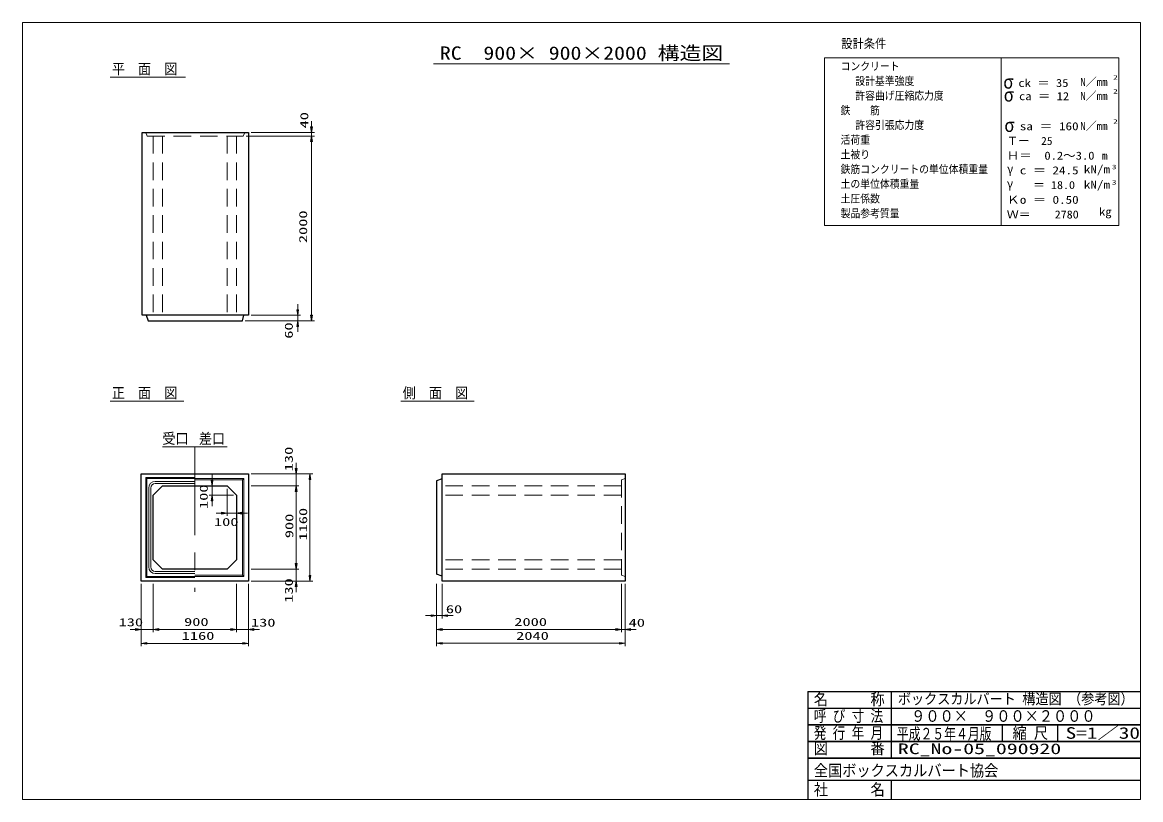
# Model space of a CAD drawing. Units: millimetres on the paper. Extents: x 8 to 412, y 8 to 289.
import ezdxf
from ezdxf.enums import TextEntityAlignment as Align

# ---------------------------------------------------------------- set-up
doc = ezdxf.new("R2010")
doc.units = ezdxf.units.MM
for name, pattern in [('USER1', [9.525, 6.35, -3.175]), ('USER2', [50.8, 31.75, -6.35, 6.35, -6.35]), ('USER3', [1083.763332, 361.244444, -0.01, 361.244444, -0.01, 361.244444, -0.01])]:
    doc.linetypes.add(name, pattern=pattern)
for name, color, linetype, lineweight in [('0_4', 3, 'Continuous', 25), ('BOX', 6, 'Continuous', 13), ('SUNPO', 1, 'USER3', 13), ('TEXT', 2, 'Continuous', 13)]:
    doc.layers.add(name, color=color, linetype=linetype, lineweight=lineweight)
doc.styles.add('ＭＳ ゴシック', font='')
doc.styles.get('ＭＳ ゴシック').set_extended_font_data('MS Gothic')

msp = doc.modelspace()

# ---------------------------------------------------------------- hatches: boundary and pattern name
at = {"layer": 'SUNPO'}
for points in [[(112.313, 251.005), (112.98, 251.005), (112.647, 249.005)], [(112.313, 245.672), (112.98, 245.672), (112.647, 247.672)], [(112.313, 245.672), (112.98, 245.672), (112.647, 247.672)], [(107.313, 185.005), (107.98, 185.005), (107.647, 183.005)], [(112.313, 183.005), (112.98, 183.005), (112.647, 181.005)], [(107.313, 179.005), (107.98, 179.005), (107.647, 181.005)], [(106.726, 127.82), (107.393, 127.82), (107.059, 125.82)], [(111.726, 123.82), (112.393, 123.82), (112.059, 125.82)], [(76.417, 123.487), (77.083, 123.487), (76.75, 121.487)], [(106.726, 119.487), (107.393, 119.487), (107.059, 121.487)], [(106.726, 119.487), (107.393, 119.487), (107.059, 121.487)], [(76.417, 116.153), (77.083, 116.153), (76.75, 118.153)], [(80.191, 111.982), (80.191, 111.315), (82.191, 111.649)], [(87.524, 111.982), (87.524, 111.315), (85.524, 111.649)], [(106.726, 93.487), (107.393, 93.487), (107.059, 91.487)], [(106.726, 93.487), (107.393, 93.487), (107.059, 91.487)], [(111.726, 89.153), (112.393, 89.153), (112.059, 87.153)], [(106.726, 85.153), (107.393, 85.153), (107.059, 87.153)], [(155.724, 75.042), (155.724, 74.375), (157.724, 74.708)], [(161.724, 75.042), (161.724, 74.375), (159.724, 74.708)], [(49.191, 70.012), (49.191, 69.345), (51.191, 69.679)], [(57.524, 70.012), (57.524, 69.345), (55.524, 69.679)], [(57.524, 70.012), (57.524, 69.345), (55.524, 69.679)], [(83.524, 70.012), (83.524, 69.345), (85.524, 69.679)], [(83.524, 70.012), (83.524, 69.345), (85.524, 69.679)], [(91.858, 70.012), (91.858, 69.345), (89.858, 69.679)], [(159.724, 70.042), (159.724, 69.375), (157.724, 69.708)], [(222.391, 70.042), (222.391, 69.375), (224.391, 69.708)], [(222.391, 70.042), (222.391, 69.375), (224.391, 69.708)], [(227.724, 70.042), (227.724, 69.375), (225.724, 69.708)], [(53.191, 65.012), (53.191, 64.345), (51.191, 64.679)], [(87.858, 65.012), (87.858, 64.345), (89.858, 64.679)], [(159.724, 65.042), (159.724, 64.375), (157.724, 64.708)], [(223.724, 65.042), (223.724, 64.375), (225.724, 64.708)]]:
    msp.add_hatch(color=256, dxfattribs=at).paths.add_polyline_path(points)

# ---------------------------------------------------------------- linework, layer by layer
at = {"layer": '0_4', "color": 6, "lineweight": 13}
for p, q in [((411.667, 288.667), (8.333, 288.667)), ((8.333, 288.667), (8.333, 8.333)), ((411.667, 8.333), (411.667, 288.667)), ((297.686, 275.922), (361.347, 275.922)), ((297.686, 215.439), (297.686, 275.922)), ((361.347, 215.439), (361.347, 275.922)), ((361.347, 275.922), (361.347, 215.439)), ((361.347, 275.922), (403.787, 275.922)), ((403.787, 275.922), (403.787, 215.439)), ((361.347, 215.439), (297.686, 215.439)), ((403.787, 215.439), (361.347, 215.439)), ((8.333, 8.333), (411.667, 8.333))]:
    msp.add_line(p, q, dxfattribs=at)
at = {"layer": '0_4'}
for p, q in [((291.667, 47.333), (411.667, 47.333)), ((291.667, 47.333), (291.667, 8.333)), ((321.667, 47.333), (321.667, 23.333)), ((291.667, 41.333), (411.667, 41.333)), ((291.667, 35.333), (411.667, 35.333)), ((411.667, 35.333), (291.667, 35.333)), ((361.667, 35.333), (361.667, 29.333)), ((381.667, 35.333), (381.667, 29.333)), ((291.667, 29.333), (411.667, 29.333)), ((411.667, 29.333), (291.667, 29.333)), ((291.667, 23.333), (411.667, 23.333)), ((411.667, 23.333), (291.667, 23.333)), ((291.667, 15.333), (411.667, 15.333)), ((321.667, 15.333), (321.667, 8.333))]:
    msp.add_line(p, q, dxfattribs=at)
at = {"layer": 'BOX', "lineweight": 25}
for p, q in [((51.524, 183.005), (51.524, 249.005)), ((51.524, 249.005), (89.858, 249.005)), ((89.858, 249.005), (89.858, 183.005)), ((89.858, 183.005), (51.524, 183.005)), ((53.024, 183.005), (53.691, 181.005)), ((87.691, 181.005), (88.191, 183.005)), ((53.691, 181.005), (87.691, 181.005)), ((51.191, 87.153), (51.191, 125.82)), ((51.191, 125.82), (89.858, 125.82)), ((89.858, 125.82), (89.858, 87.153)), ((159.724, 87.153), (159.724, 125.82)), ((159.724, 125.82), (225.724, 125.82)), ((225.724, 125.82), (225.724, 87.153)), ((55.524, 118.153), (58.858, 121.487)), ((58.858, 121.487), (82.191, 121.487)), ((82.191, 121.487), (85.524, 118.153)), ((159.724, 123.987), (157.724, 123.32)), ((157.724, 123.32), (157.724, 89.653)), ((55.524, 94.82), (55.524, 118.153)), ((85.524, 118.153), (85.524, 94.82)), ((58.858, 91.487), (55.524, 94.82)), ((85.524, 94.82), (82.191, 91.487)), ((82.191, 91.487), (58.858, 91.487)), ((159.724, 88.987), (157.724, 89.653)), ((89.858, 87.153), (51.191, 87.153)), ((225.724, 87.153), (159.724, 87.153))]:
    msp.add_line(p, q, dxfattribs=at)
at = {"layer": 'BOX', "color": 2, "linetype": 'USER1'}
for p, q in [((52.858, 249.005), (53.358, 247.672)), ((53.358, 247.672), (88.024, 247.672)), ((55.524, 247.672), (55.524, 181.005)), ((58.858, 247.672), (58.858, 181.005)), ((82.191, 247.672), (82.191, 181.005)), ((85.524, 247.672), (85.524, 181.005)), ((88.524, 249.005), (88.024, 247.672)), ((224.391, 121.487), (157.724, 121.487)), ((225.724, 124.153), (224.391, 123.653)), ((224.391, 123.653), (224.391, 89.32)), ((224.391, 118.153), (157.724, 118.153)), ((224.391, 94.82), (157.724, 94.82)), ((224.391, 91.487), (157.724, 91.487)), ((225.724, 88.82), (224.391, 89.32))]:
    msp.add_line(p, q, dxfattribs=at)
at = {"layer": 'BOX', "color": 2}
msp.add_line((58.858, 135.522), (82.191, 135.522), dxfattribs=at)
at = {"layer": 'BOX', "color": 2, "linetype": 'USER2'}
msp.add_line((70.524, 135.522), (70.524, 83.306), dxfattribs=at)
at = {"layer": 'BOX', "color": 40}
for p, q in [((52.858, 124.487), (53.191, 124.153)), ((52.858, 88.487), (52.858, 124.487)), ((52.858, 124.487), (70.524, 124.487)), ((70.524, 124.153), (53.191, 124.153)), ((53.191, 124.153), (53.191, 88.82)), ((56.291, 123.12), (70.524, 123.12)), ((56.291, 122.387), (70.524, 122.387)), ((70.524, 124.153), (88.191, 124.153)), ((87.691, 123.653), (70.524, 123.653)), ((87.691, 123.653), (88.191, 124.153)), ((87.691, 89.32), (87.691, 123.653)), ((88.191, 124.153), (88.191, 88.82)), ((53.891, 92.253), (53.891, 120.72)), ((54.624, 92.253), (54.624, 120.72)), ((52.858, 88.487), (53.191, 88.82)), ((53.191, 88.82), (70.524, 88.82)), ((70.524, 90.587), (56.291, 90.587)), ((70.524, 89.853), (56.291, 89.853)), ((70.524, 89.32), (87.691, 89.32)), ((88.191, 88.82), (70.524, 88.82)), ((87.691, 89.32), (88.191, 88.82)), ((70.524, 88.487), (52.858, 88.487))]:
    msp.add_line(p, q, dxfattribs=at)
for centre, radius, start, end in [((56.291, 120.72), 2.4, 90, 180), ((56.291, 120.72), 1.667, 90, 180), ((56.291, 92.253), 2.4, 180, 270), ((56.291, 92.253), 1.667, 180, 270)]:
    msp.add_arc(centre, radius, start, end, dxfattribs=at)
at = {"layer": 'SUNPO'}
for p, q in [((112.647, 251.005), (112.647, 253.005)), ((89.024, 247.672), (113.647, 247.672)), ((89.024, 247.672), (113.647, 247.672)), ((90.858, 249.005), (113.647, 249.005)), ((112.647, 247.672), (112.647, 249.005)), ((112.647, 245.672), (112.647, 183.005)), ((112.647, 245.672), (112.647, 243.672)), ((107.647, 185.005), (107.647, 187.005)), ((90.858, 183.005), (108.647, 183.005)), ((107.647, 183.005), (107.647, 181.005)), ((88.691, 181.005), (113.647, 181.005)), ((88.691, 181.005), (108.647, 181.005)), ((107.647, 179.005), (107.647, 177.005)), ((90.858, 125.82), (113.059, 125.82)), ((90.858, 121.487), (108.059, 121.487)), ((112.059, 123.82), (112.059, 89.153)), ((107.059, 119.487), (107.059, 93.487)), ((90.858, 91.487), (108.059, 91.487)), ((51.191, 86.153), (51.191, 63.679)), ((55.524, 86.153), (55.524, 68.679)), ((85.524, 86.153), (85.524, 68.679)), ((89.858, 86.153), (89.858, 63.679)), ((90.858, 87.153), (113.059, 87.153)), ((157.724, 86.153), (157.724, 68.708)), ((157.724, 86.153), (157.724, 63.708)), ((157.724, 86.153), (157.724, 73.708)), ((159.724, 86.153), (159.724, 73.708)), ((224.391, 86.153), (224.391, 68.708)), ((224.391, 86.153), (224.391, 68.708)), ((225.724, 86.153), (225.724, 63.708)), ((225.724, 86.153), (225.724, 68.708)), ((155.724, 74.708), (153.724, 74.708)), ((157.724, 74.708), (159.724, 74.708)), ((161.724, 74.708), (163.724, 74.708)), ((57.524, 69.679), (83.524, 69.679)), ((159.724, 69.708), (222.391, 69.708)), ((222.391, 69.708), (220.391, 69.708)), ((224.391, 69.708), (225.724, 69.708)), ((227.724, 69.708), (229.724, 69.708)), ((87.858, 64.679), (53.191, 64.679)), ((159.724, 64.708), (223.724, 64.708))]:
    msp.add_line(p, q, dxfattribs=at)
at = {"layer": 'SUNPO', "linetype": 'Continuous'}
for p, q in [((107.059, 127.82), (107.059, 129.82)), ((76.75, 123.487), (76.75, 125.487)), ((90.858, 125.82), (108.059, 125.82)), ((107.059, 125.82), (107.059, 121.487)), ((81.191, 121.487), (75.75, 121.487)), ((76.75, 118.153), (76.75, 121.487)), ((90.858, 121.487), (108.059, 121.487)), ((84.524, 118.153), (75.75, 118.153)), ((82.191, 120.487), (82.191, 110.649)), ((85.524, 117.153), (85.524, 110.649)), ((107.059, 119.487), (107.059, 117.487)), ((76.75, 116.153), (76.75, 114.153)), ((80.191, 111.649), (78.191, 111.649)), ((82.191, 111.649), (85.524, 111.649)), ((87.524, 111.649), (89.524, 111.649)), ((107.059, 93.487), (107.059, 95.487)), ((90.858, 91.487), (108.059, 91.487)), ((107.059, 91.487), (107.059, 87.153)), ((51.191, 86.153), (51.191, 68.679)), ((55.524, 86.153), (55.524, 68.679)), ((85.524, 86.153), (85.524, 68.679)), ((89.858, 86.153), (89.858, 68.679)), ((90.858, 87.153), (108.059, 87.153)), ((107.059, 85.153), (107.059, 83.153)), ((49.191, 69.679), (47.191, 69.679)), ((55.524, 69.679), (51.191, 69.679)), ((57.524, 69.679), (59.524, 69.679)), ((83.524, 69.679), (81.524, 69.679)), ((85.524, 69.679), (89.858, 69.679)), ((91.858, 69.679), (93.858, 69.679))]:
    msp.add_line(p, q, dxfattribs=at)
at = {"layer": 'SUNPO'}
for points in [[(112.313, 251.005), (112.98, 251.005), (112.647, 249.005)], [(112.313, 245.672), (112.98, 245.672), (112.647, 247.672)], [(112.313, 245.672), (112.98, 245.672), (112.647, 247.672)], [(107.313, 185.005), (107.98, 185.005), (107.647, 183.005)], [(112.313, 183.005), (112.98, 183.005), (112.647, 181.005)], [(107.313, 179.005), (107.98, 179.005), (107.647, 181.005)], [(111.726, 123.82), (112.393, 123.82), (112.059, 125.82)], [(106.726, 119.487), (107.393, 119.487), (107.059, 121.487)], [(106.726, 93.487), (107.393, 93.487), (107.059, 91.487)], [(111.726, 89.153), (112.393, 89.153), (112.059, 87.153)], [(155.724, 75.042), (155.724, 74.375), (157.724, 74.708)], [(161.724, 75.042), (161.724, 74.375), (159.724, 74.708)], [(57.524, 70.012), (57.524, 69.345), (55.524, 69.679)], [(83.524, 70.012), (83.524, 69.345), (85.524, 69.679)], [(159.724, 70.042), (159.724, 69.375), (157.724, 69.708)], [(222.391, 70.042), (222.391, 69.375), (224.391, 69.708)], [(222.391, 70.042), (222.391, 69.375), (224.391, 69.708)], [(227.724, 70.042), (227.724, 69.375), (225.724, 69.708)], [(53.191, 65.012), (53.191, 64.345), (51.191, 64.679)], [(87.858, 65.012), (87.858, 64.345), (89.858, 64.679)], [(159.724, 65.042), (159.724, 64.375), (157.724, 64.708)], [(223.724, 65.042), (223.724, 64.375), (225.724, 64.708)]]:
    msp.add_lwpolyline(points, close=True, dxfattribs=at)
at = {"layer": 'SUNPO', "linetype": 'Continuous'}
for points in [[(106.726, 127.82), (107.393, 127.82), (107.059, 125.82)], [(76.417, 123.487), (77.083, 123.487), (76.75, 121.487)], [(106.726, 119.487), (107.393, 119.487), (107.059, 121.487)], [(76.417, 116.153), (77.083, 116.153), (76.75, 118.153)], [(80.191, 111.982), (80.191, 111.315), (82.191, 111.649)], [(87.524, 111.982), (87.524, 111.315), (85.524, 111.649)], [(106.726, 93.487), (107.393, 93.487), (107.059, 91.487)], [(106.726, 85.153), (107.393, 85.153), (107.059, 87.153)], [(49.191, 70.012), (49.191, 69.345), (51.191, 69.679)], [(57.524, 70.012), (57.524, 69.345), (55.524, 69.679)], [(83.524, 70.012), (83.524, 69.345), (85.524, 69.679)], [(91.858, 70.012), (91.858, 69.345), (89.858, 69.679)]]:
    msp.add_lwpolyline(points, close=True, dxfattribs=at)
at = {"layer": 'TEXT', "color": 3}
for p, q in [((156.667, 273.667), (263.333, 273.667)), ((39.973, 268.913), (67.205, 268.913)), ((39.973, 152.048), (66.59, 152.048)), ((144.872, 152.048), (171.334, 152.048))]:
    msp.add_line(p, q, dxfattribs=at)

# ---------------------------------------------------------------- texts
at = {"layer": 'SUNPO', "color": 2, "style": 'ＭＳ ゴシック', "width": 1.5}
for s, p in [('40', (112.311, 250.421)), ('2000', (111.913, 209.053)), ('60', (106.733, 174.569)), ('130', (106.739, 126.776)), ('100', (76.053, 113.164)), ('1160', (111.913, 101.772)), ('900', (106.913, 102.63)), ('130', (106.739, 79.342))]:
    msp.add_text(s, height=2.886, rotation=90, dxfattribs=at).set_placement(p, align=Align.BOTTOM_LEFT)
for s, p in [('100', (77.444, 106.156)), ('60', (161.074, 74.719)), ('130', (43.043, 69.997)), ('900', (66.667, 70.098)), ('130', (90.792, 69.86)), ('2000', (185.772, 70.098)), ('40', (226.998, 69.829)), ('1160', (65.81, 65.098)), ('2040', (186.439, 65.098))]:
    msp.add_text(s, height=2.886, dxfattribs=at).set_placement(p, align=Align.BOTTOM_LEFT)
at = {"layer": 'TEXT', "style": 'ＭＳ ゴシック'}
for s, height, width, p in [('設計条件', 3.299, 0.9, (303.718, 278.381)), ('コンクリート', 2.886, 0.9, (303.455, 270.526)), ('平\u3000面\u3000図', 3.848, 0.9, (40.598, 268.798)), ('設計基準強度', 2.886, 0.9, (308.761, 265.221)), ('σ', 4.948, 0.9, (362.124, 263.285)), ('  ck ＝ 35', 2.886, 1.15, (363.051, 264.507)), ('2', 1.649, 1.5, (401.745, 267.504)), ('許容曲げ圧縮応力度', 2.886, 0.9, (308.761, 259.916)), ('σ', 4.948, 0.9, (362.277, 258.615)), ('  ca ＝ 12', 2.886, 1.15, (363.297, 259.737)), ('2', 1.649, 1.5, (401.745, 262.485)), ('鉄\u3000\u3000筋', 2.886, 0.9, (303.455, 254.611)), ('許容引張応力度', 2.886, 0.9, (308.761, 249.306)), ('σ', 4.948, 0.9, (362.507, 247.667)), ('  sa ＝ 160', 2.886, 1.2, (363.373, 248.897)), ('2', 1.649, 1.5, (401.745, 251.589)), ('活荷重', 2.886, 0.9, (303.455, 244.001)), ('Ｔー\u300025', 2.886, 1.05, (363.373, 243.592)), ('土被り', 2.886, 0.9, (303.455, 238.696)), ('Ｈ＝\u30000.2～3.0', 2.886, 1.15, (363.373, 238.287)), ('鉄筋コンクリートの単位体積重量', 2.886, 0.9, (303.455, 233.391)), ('γ', 3.299, 0.9, (363.508, 233.183)), ('  c ＝ 24.5', 2.886, 1.2, (363.373, 232.982)), ('kN/m', 2.886, 1.2, (391.181, 233.362)), ('3', 1.649, 1.5, (401.281, 235.19)), ('土の単位体積重量', 2.886, 0.9, (303.455, 228.086)), ('γ', 3.299, 0.9, (363.443, 227.87)), ('  \u3000＝ 18.0', 2.886, 1.1, (364.211, 227.677)), ('kN/m', 2.886, 1.2, (391.181, 227.812)), ('3', 1.649, 1.5, (401.281, 229.64)), ('土圧係数', 2.886, 0.9, (303.455, 222.781)), ('Ｋo ＝ 0.50', 2.886, 1.2, (363.373, 222.372)), ('   kg', 2.886, 1.15, (389.899, 218.067)), ('製品参考質量', 2.886, 0.9, (303.455, 217.475)), ('Ｗ＝\u3000\u30002780', 2.886, 1.1, (363.373, 217.067)), ('側\u3000面\u3000図', 3.848, 0.9, (145.497, 151.933)), ('正\u3000面\u3000図', 3.848, 0.9, (40.598, 151.933)), ('受口', 3.848, 0.9, (58.818, 135.506)), ('差口', 3.848, 0.9, (71.993, 135.456)), ('名      称', 4.169, 0.9, (293.792, 41.156)), ('ボックスカルバート 構造図 （参考図）', 3.848, 0.9, (324.125, 41.593)), ('呼 び 寸 法', 4.169, 0.8, (293.792, 35.156)), ('\u3000９００×\u3000９００×２０００', 4.169, 0.9, (323.792, 35.156)), ('発 行 年 月', 4.169, 0.8, (293.792, 29.06)), ('平成２５年４月版', 4.169, 0.75, (323.739, 28.78)), ('縮 尺', 4.169, 0.9, (365.492, 29.034)), ('S=1／30', 4.169, 1.35, (384.617, 29.034)), ('図      番', 4.169, 0.9, (293.792, 23.505)), ('RC_No-05_090920', 3.848, 1.5, (324.125, 23.593)), ('全国ボックスカルバート協会', 4.169, 0.9, (293.792, 15.51)), ('社\u3000\u3000\u3000名', 4.169, 0.9, (293.792, 8.656))]:
    msp.add_text(s, height=height, dxfattribs=dict(at, width=width)).set_placement(p, align=Align.BOTTOM_LEFT)
at = {"layer": 'TEXT', "style": 'ＭＳ ゴシック', "width": 1.2}
msp.add_text('RC  900× 900×2000 構造図', height=4.811, dxfattribs=at).set_placement((210, 273.741), align=Align.BOTTOM_CENTER)
at = {"layer": 'TEXT', "style": 'ＭＳ ゴシック'}
for s, p in [('N／mm', (389.899, 264.878)), ('N／mm', (389.899, 259.86)), ('N／mm', (389.899, 248.963)), ('    m', (389.899, 238.287))]:
    msp.add_text(s, height=2.886, dxfattribs=at).set_placement(p, align=Align.BOTTOM_LEFT)

doc.saveas('drawing.dxf')
